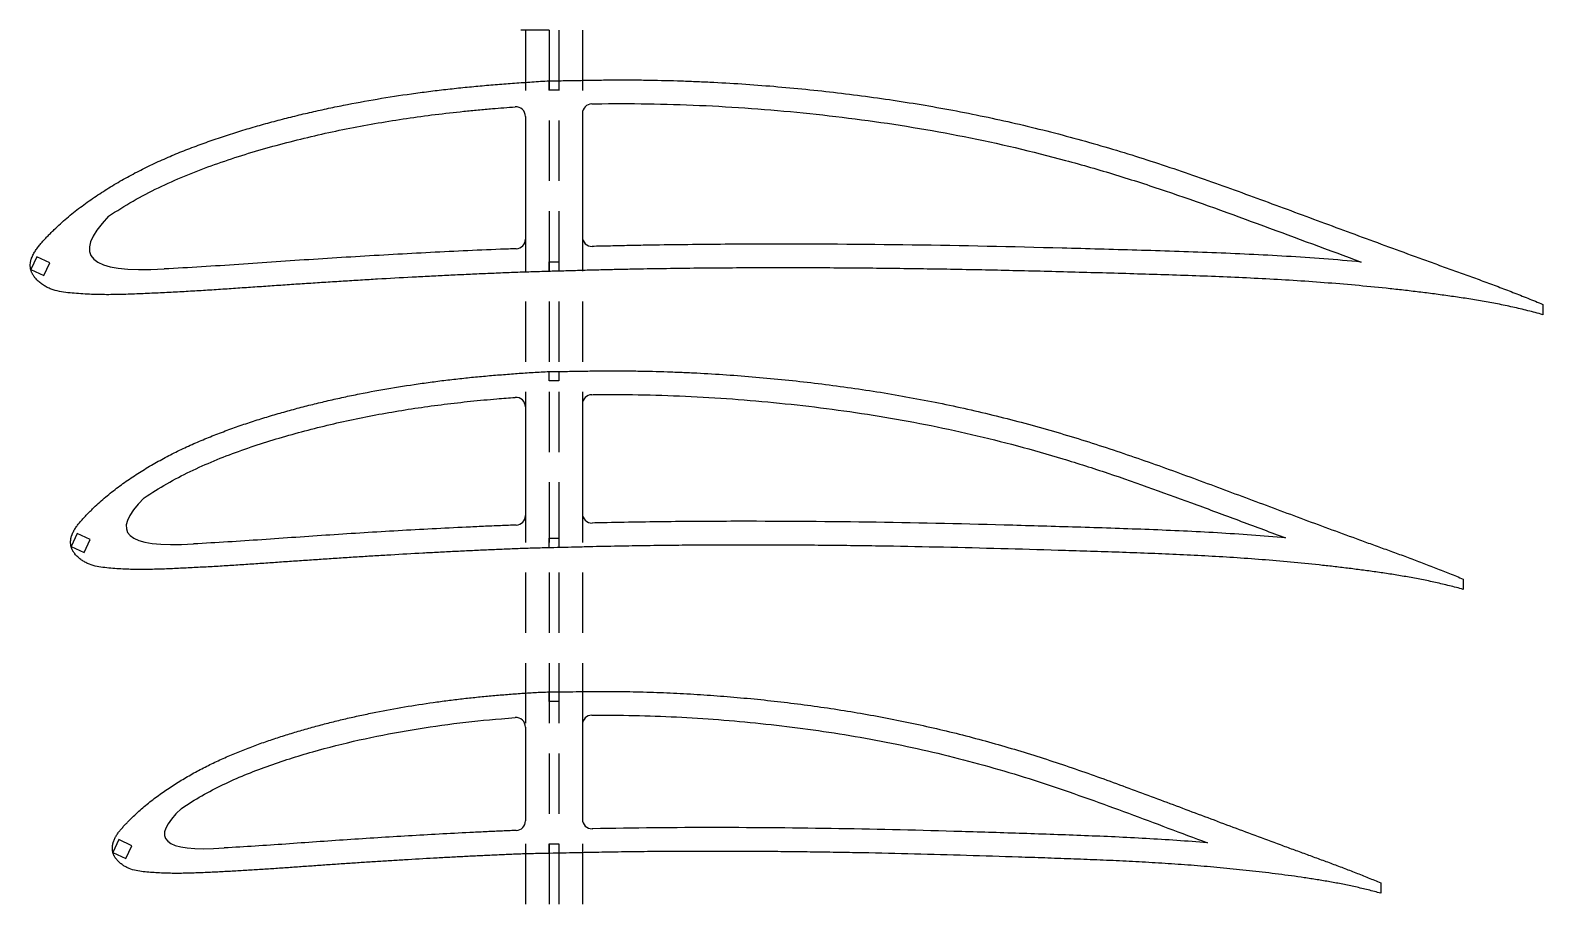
# Model space of a CAD drawing. Header units: millimetres. Extents: x -11497 to 404, y -3854 to 414.
# Drawn here: x -3060.2 to -2741.7, y -233.2 to -48.1 of the extents above; entities that cross this region are included whole.
import ezdxf

# ---------------------------------------------------------------- set-up
doc = ezdxf.new("R2010")
doc.units = ezdxf.units.MM
doc.linetypes.add('DASHED', pattern=[19.05, 12.7, -6.35])
doc.layers.add('111', color=140, linetype='DASHED')

msp = doc.modelspace()

# ---------------------------------------------------------------- linework, layer by layer
for p, q in [((-2950.9288, -60.7502), (-2950.9288, -58.7618)), ((-2948.9288, -58.7502), (-2948.9288, -60.7502)), ((-2948.9288, -60.7502), (-2950.9288, -60.7502)), ((-2955.9288, -66.262), (-2955.9288, -92.1548)), ((-2943.9288, -65.6336), (-2943.9288, -91.6761)), ((-2950.9288, -98.9362), (-2950.9288, -96.9362)), ((-2950.9288, -96.9362), (-2948.9288, -96.9362)), ((-2948.9288, -96.9362), (-2948.9288, -98.8865)), ((-2950.9288, -122.0181), (-2950.9288, -120.0317)), ((-2948.9288, -120.0181), (-2948.9288, -122.0181)), ((-2948.9288, -122.0181), (-2950.9288, -122.0181)), ((-2943.9288, -126.9124), (-2943.9288, -149.9584)), ((-2955.9288, -127.4832), (-2955.9288, -150.3821)), ((-2950.9288, -157.1835), (-2950.9288, -155.1835)), ((-2950.9288, -155.1835), (-2948.9288, -155.1835)), ((-2948.9288, -155.1835), (-2948.9288, -157.1376)), ((-2950.9288, -189.5377), (-2950.9288, -187.5533)), ((-2948.9288, -187.5377), (-2948.9288, -189.5377)), ((-2948.9288, -189.5377), (-2950.9288, -189.5377)), ((-2955.9288, -194.954), (-2955.9288, -214.7443)), ((-2943.9288, -194.4488), (-2943.9288, -214.3827)), ((-2950.9288, -221.5671), (-2950.9288, -219.5671)), ((-2950.9288, -219.5671), (-2948.9288, -219.5671)), ((-2948.9288, -219.5671), (-2948.9288, -221.5264))]:
    msp.add_line(p, q)
at = {"color": 7, "linetype": 'Continuous', "lineweight": 25}
for p, q in [((-3043.7303, -87.3286), (-3043.73, -87.3289)), ((-3058.8353, -95.8456), (-3060.1031, -98.5645)), ((-3060.1031, -98.5645), (-3057.3842, -99.8324)), ((-3056.1163, -97.1134), (-3058.8353, -95.8456)), ((-3057.3842, -99.8324), (-3056.1163, -97.1134)), ((-3032.0292, -98.4224), (-3032.031, -98.4224)), ((-2741.6555, -105.8961), (-2741.6549, -108.0578)), ((-3036.2038, -146.6172), (-3036.2037, -146.6174)), ((-3050.352, -154.193), (-3051.6199, -156.912)), ((-3047.6331, -155.4609), (-3050.352, -154.193)), ((-3048.901, -158.1798), (-3047.6331, -155.4609)), ((-3051.6199, -156.912), (-3048.901, -158.1798)), ((-3025.8082, -156.3587), (-3025.8113, -156.3588)), ((-2758.4011, -163.7844), (-2758.3996, -165.9574)), ((-3028.3897, -212.0817), (-3028.3895, -212.0818)), ((-3041.5445, -218.6804), (-3042.8124, -221.3994)), ((-3038.8256, -219.9483), (-3041.5445, -218.6804)), ((-3042.8124, -221.3994), (-3040.0935, -222.6672)), ((-3040.0935, -222.6672), (-3038.8256, -219.9483)), ((-2775.7867, -227.7952), (-2775.7845, -229.9798))]:
    msp.add_line(p, q, dxfattribs=at)
for centre, start, end in [((-2941.9288, -65.6336), 91.004085, 180), ((-2957.9288, -66.262), 0, 94.302179), ((-2957.9288, -92.1548), 272.101356, 360), ((-2941.9288, -91.6761), 180, 271.568947), ((-2957.9288, -127.4832), 0, 94.285698), ((-2941.9288, -126.9124), 90.79571, 180), ((-2957.9288, -150.3821), 272.065823, 0), ((-2941.9288, -149.9584), 180, 271.335393), ((-2957.9288, -194.954), 0, 94.349868), ((-2941.9288, -194.4488), 90.458323, 180), ((-2957.9288, -214.7443), 272.117061, 0), ((-2941.9288, -214.3827), 180, 271.122232)]:
    msp.add_arc(centre, 2, start, end)
for points, knots in [([(-2741.6549, -108.0578), (-2742.6944, -107.7398), (-2744.803, -107.2045), (-2747.9764, -106.4458), (-2751.1736, -105.7832), (-2754.3849, -105.1903), (-2757.609, -104.6618), (-2760.8417, -104.1829), (-2764.0808, -103.741), (-2767.3248, -103.3279), (-2770.5731, -102.9418), (-2774.9094, -102.4599), (-2780.339, -101.9219), (-2786.8665, -101.3707), (-2793.4037, -100.9029), (-2799.9489, -100.5163), (-2806.5001, -100.1965), (-2813.0558, -99.9316), (-2819.6148, -99.7065), (-2826.1758, -99.505), (-2834.9259, -99.2544), (-2845.8655, -98.9531), (-2858.9944, -98.6426), (-2869.934, -98.444), (-2878.6836, -98.3267), (-2885.2443, -98.2595), (-2891.8031, -98.2128), (-2898.3595, -98.1894), (-2904.9133, -98.1878), (-2911.4639, -98.2103), (-2918.0109, -98.2587), (-2924.5538, -98.3346), (-2930.0026, -98.4214), (-2934.3591, -98.5045), (-2937.6251, -98.5777), (-2940.3459, -98.6361), (-2942.5215, -98.6962), (-2944.6965, -98.7609), (-2947.4142, -98.8494), (-2949.5881, -98.9037), (-2951.8907, -98.9593), (-2953.7138, -99.0154), (-2956.1437, -99.0962), (-2957.9657, -99.1608), (-2959.7872, -99.231), (-2961.6082, -99.3066), (-2963.4288, -99.3837), (-2965.8557, -99.488), (-2968.8884, -99.6258), (-2972.526, -99.7994), (-2976.1622, -99.9814), (-2981.0083, -100.2357), (-2985.8515, -100.5054), (-2990.6919, -100.792), (-2994.3209, -101.0141), (-2997.9486, -101.2428), (-3001.5751, -101.4787), (-3005.2004, -101.72), (-3008.8248, -101.965), (-3012.4481, -102.2147), (-3016.0708, -102.4646), (-3019.6933, -102.7096), (-3023.3159, -102.944), (-3026.939, -103.1622), (-3029.9589, -103.3259), (-3032.3752, -103.4476), (-3034.1874, -103.5349), (-3035.9997, -103.6185), (-3037.8122, -103.6975), (-3039.625, -103.765), (-3041.4383, -103.8158), (-3043.2521, -103.842), (-3045.0661, -103.8385), (-3046.8795, -103.7977), (-3048.6917, -103.7209), (-3050.5014, -103.5971), (-3052.3072, -103.429), (-3054.1069, -103.195), (-3055.5716, -102.8004), (-3056.6777, -102.3071), (-3057.3318, -101.9276), (-3057.8292, -101.5838), (-3058.3086, -101.2154), (-3058.7559, -100.8077), (-3059.11, -100.4146), (-3059.3036, -100.183), (-3059.4408, -100.0027), (-3059.5676, -99.815), (-3059.6807, -99.6185), (-3059.7833, -99.4166), (-3059.8913, -99.2179), (-3059.9924, -99.0158), (-3060.0662, -98.8018), (-3060.1247, -98.5835), (-3060.1688, -98.3613), (-3060.2015, -98.1372), (-3060.2283, -97.8361), (-3060.232, -97.4576), (-3060.1866, -97.0818), (-3060.1298, -96.7853), (-3060.0752, -96.5654), (-3060.0102, -96.3483), (-3059.9119, -96.0627), (-3059.7683, -95.7131), (-3059.568, -95.3064), (-3059.272, -94.7791), (-3058.8542, -94.1488), (-3058.3041, -93.4279), (-3057.7172, -92.7361), (-3057.1059, -92.0665), (-3056.4766, -91.4137), (-3055.8367, -90.7711), (-3054.9754, -89.9228), (-3053.8737, -88.888), (-3052.5141, -87.6876), (-3051.1143, -86.5341), (-3049.6814, -85.4222), (-3047.7314, -83.9918), (-3045.2294, -82.2943), (-3042.143, -80.3867), (-3038.9827, -78.6039), (-3035.7534, -76.9486), (-3032.4642, -75.4154), (-3029.1241, -73.9959), (-3025.7451, -72.6709), (-3022.334, -71.4294), (-3018.8944, -70.268), (-3015.4311, -69.1776), (-3011.9461, -68.1566), (-3008.4434, -67.1957), (-3004.9249, -66.2919), (-3001.3916, -65.4446), (-2997.8446, -64.653), (-2993.0985, -63.671), (-2987.1373, -62.5754), (-2981.144, -61.6523), (-2976.334, -61.0082), (-2972.7194, -60.5727), (-2969.0984, -60.1837), (-2965.4723, -59.8317), (-2961.8399, -59.539), (-2958.205, -59.2625), (-2954.5685, -58.9905), (-2952.1423, -58.8313), (-2950.9288, -58.7618)], [0, 0, 0, 0, 0.00737426, 0.01474851, 0.02212277, 0.02949703, 0.03687129, 0.04424554, 0.0516198, 0.05899406, 0.06636831, 0.07374257, 0.08849108, 0.1032396, 0.11798811, 0.13273663, 0.14748514, 0.16223365, 0.17698217, 0.19173068, 0.2064792, 0.23597622, 0.26547325, 0.29497028, 0.3097188, 0.32446731, 0.33921582, 0.35396434, 0.36871285, 0.38346137, 0.39820988, 0.41295839, 0.42770691, 0.43508116, 0.44245542, 0.44982968, 0.45351681, 0.45720394, 0.46457819, 0.47195245, 0.47195245, 0.48020319, 0.48432856, 0.48845394, 0.49257931, 0.49670468, 0.50083005, 0.50495542, 0.51320616, 0.52145691, 0.52970765, 0.53795839, 0.55445988, 0.56271062, 0.57096137, 0.57921211, 0.58746285, 0.59571359, 0.60396434, 0.61221508, 0.62046582, 0.62871657, 0.63696731, 0.64521805, 0.6534688, 0.65759417, 0.66171954, 0.66584491, 0.66997028, 0.67409565, 0.67822102, 0.6823464, 0.68647177, 0.69059714, 0.69472251, 0.69884788, 0.70297325, 0.70709862, 0.711224, 0.71328668, 0.71534937, 0.71638071, 0.71741205, 0.71947474, 0.72050608, 0.72102175, 0.72153742, 0.7220531, 0.72256877, 0.72308444, 0.72360011, 0.72411578, 0.72463145, 0.72514712, 0.7256628, 0.72617847, 0.72669414, 0.72772548, 0.72875682, 0.7292725, 0.72978817, 0.73030384, 0.73081951, 0.73185085, 0.7328822, 0.73391354, 0.73597622, 0.73803891, 0.7401016, 0.74216428, 0.74422697, 0.74628965, 0.74835234, 0.75247771, 0.75660308, 0.76072845, 0.76485383, 0.7689792, 0.77722994, 0.78548068, 0.79373143, 0.80198217, 0.81023291, 0.81848365, 0.8267344, 0.83498514, 0.84323588, 0.85148663, 0.85973737, 0.86798811, 0.87623886, 0.8844896, 0.89274034, 0.90099108, 0.91749257, 0.93399406, 0.9422448, 0.95049554, 0.95874629, 0.96699703, 0.97524777, 0.98349851, 0.99174926, 1, 1, 1, 1]), ([(-2950.9288, -58.7618), (-2949.8015, -58.7602), (-2947.5473, -58.7386), (-2944.1665, -58.675), (-2940.7858, -58.6079), (-2937.4044, -58.5781), (-2934.023, -58.5757), (-2929.5145, -58.617), (-2925.007, -58.7194), (-2920.5013, -58.8812), (-2915.9972, -59.082), (-2910.3708, -59.4096), (-2903.6267, -59.9163), (-2896.8925, -60.5404), (-2890.1693, -61.275), (-2883.4604, -62.127), (-2876.7671, -63.0979), (-2867.8692, -64.562), (-2856.8054, -66.7277), (-2843.65, -69.884), (-2832.8016, -72.9511), (-2824.2015, -75.6625), (-2815.6482, -78.5191), (-2807.1564, -81.5523), (-2798.6925, -84.6623), (-2792.351, -87.012), (-2786.0095, -89.3617), (-2779.6677, -91.7105), (-2773.3215, -94.0473), (-2768.0279, -95.9809), (-2763.7891, -97.517), (-2760.6068, -98.6602), (-2757.4259, -99.807), (-2754.2477, -100.9617), (-2751.0789, -102.1418), (-2747.9195, -103.3471), (-2744.7784, -104.5991), (-2742.6897, -105.4477), (-2741.6555, -105.8961)], [0, 0, 0, 0, 0.015625, 0.03125, 0.046875, 0.0625, 0.078125, 0.09375, 0.125, 0.140625, 0.15625, 0.1875, 0.21875, 0.25, 0.28125, 0.3125, 0.34375, 0.375, 0.4375, 0.5, 0.5625, 0.59375, 0.625, 0.6875, 0.71875, 0.75, 0.78125, 0.8125, 0.84375, 0.875, 0.890625, 0.90625, 0.921875, 0.9375, 0.953125, 0.96875, 0.984375, 1, 1, 1, 1]), ([(-2941.9638, -63.6339), (-2941.2459, -63.6214), (-2940.528, -63.6102), (-2936.1535, -63.5601), (-2932.4989, -63.5732), (-2921.5425, -63.7782), (-2914.2473, -64.1292), (-2903.3177, -64.9629), (-2899.6767, -65.2932), (-2892.399, -66.0529), (-2888.7594, -66.4837), (-2877.8753, -67.9346), (-2870.6632, -69.1123), (-2856.3425, -71.9617), (-2849.2341, -73.6346), (-2838.6455, -76.4979), (-2835.1271, -77.5118), (-2828.1204, -79.6561), (-2824.637, -80.7844), (-2814.231, -84.2941), (-2807.3529, -86.8007), (-2793.6161, -91.8689), (-2786.7556, -94.425), (-2779.8868, -96.9579)], [0.050233065, 0.050233065, 0.050233065, 0.050233065, 0.0625, 0.0625, 0.125, 0.125, 0.25, 0.25, 0.3125, 0.3125, 0.375, 0.375, 0.5, 0.5, 0.625, 0.625, 0.6875, 0.6875, 0.75, 0.75, 0.875, 0.875, 1, 1, 1, 1]), ([(-3043.73, -87.3289), (-3042.0398, -86.1873), (-3040.3167, -85.1211), (-3036.8147, -83.1166), (-3035.0345, -82.1809), (-3031.4215, -80.4306), (-3029.5884, -79.6163), (-3025.8808, -78.0823), (-3024.0073, -77.3605), (-3018.3383, -75.306), (-3014.493, -74.0875), (-3006.7032, -71.8772), (-3002.7831, -70.8868), (-2994.8997, -69.1155), (-2990.9358, -68.3351), (-2982.9673, -66.9674), (-2978.9597, -66.3802), (-2972.9396, -65.6316), (-2970.9306, -65.4055), (-2967.9145, -65.0942), (-2966.9088, -64.9946), (-2964.896, -64.808), (-2963.889, -64.7221), (-2961.2811, -64.5106), (-2959.6801, -64.3881), (-2958.0788, -64.2677)], [0, 0, 0, 0, 0.0625, 0.0625, 0.125, 0.125, 0.1875, 0.1875, 0.25, 0.25, 0.375, 0.375, 0.5, 0.5, 0.625, 0.625, 0.75, 0.75, 0.8125, 0.8125, 0.84375, 0.84375, 0.875, 0.875, 0.924640544, 0.924640544, 0.924640544, 0.924640544]), ([(-2957.8554, -94.1534), (-2958.9623, -94.194), (-2960.069, -94.2372), (-2963.8021, -94.3922), (-2966.4284, -94.506), (-2974.3061, -94.8726), (-2979.5564, -95.1438), (-2990.0544, -95.7361), (-2995.302, -96.0583), (-3003.1717, -96.5715), (-3005.7948, -96.747), (-3011.0405, -97.1036), (-3013.6631, -97.2863), (-3018.9087, -97.6449), (-3021.5317, -97.8205), (-3026.7792, -98.1447), (-3029.4038, -98.2911), (-3032.0292, -98.4224)], [0.705584984, 0.705584984, 0.705584984, 0.705584984, 0.71875, 0.71875, 0.75, 0.75, 0.8125, 0.8125, 0.875, 0.875, 0.90625, 0.90625, 0.9375, 0.9375, 0.96875, 0.96875, 1, 1, 1, 1]), ([(-2779.8868, -96.9579), (-2785.1276, -96.477), (-2790.3723, -96.0849), (-2800.8681, -95.4481), (-2806.1191, -95.2018), (-2816.6248, -94.794), (-2821.8794, -94.6302), (-2832.3893, -94.3217), (-2837.6446, -94.1748), (-2853.4116, -93.7588), (-2863.9261, -93.5287), (-2884.9546, -93.2377), (-2895.4686, -93.1696), (-2911.2393, -93.2042), (-2916.4961, -93.2394), (-2924.3812, -93.333), (-2927.0096, -93.3711), (-2930.9521, -93.4382), (-2932.2662, -93.4621), (-2934.8945, -93.5144), (-2936.2087, -93.5436), (-2938.837, -93.6014), (-2940.1511, -93.6293), (-2941.6015, -93.6679), (-2941.7378, -93.6716), (-2941.874, -93.6753)], [0, 0, 0, 0, 0.0625, 0.0625, 0.125, 0.125, 0.1875, 0.1875, 0.25, 0.25, 0.375, 0.375, 0.5, 0.5, 0.5625, 0.5625, 0.59375, 0.59375, 0.609375, 0.609375, 0.625, 0.625, 0.640625, 0.640625, 0.642245062, 0.642245062, 0.642245062, 0.642245062]), ([(-2758.3996, -165.9574), (-2759.3588, -165.6681), (-2761.3016, -165.1729), (-2764.2262, -164.475), (-2767.1712, -163.8617), (-2770.1289, -163.3115), (-2773.0975, -162.819), (-2776.0738, -162.3714), (-2779.0556, -161.9577), (-2782.0416, -161.5709), (-2785.0314, -161.2093), (-2789.0222, -160.7581), (-2794.0186, -160.2538), (-2800.0245, -159.7365), (-2806.0383, -159.2959), (-2812.0587, -158.9296), (-2818.0839, -158.6242), (-2824.1126, -158.3688), (-2830.1438, -158.1498), (-2836.1765, -157.9526), (-2844.2214, -157.7057), (-2854.279, -157.4089), (-2866.3494, -157.0995), (-2876.4079, -156.8969), (-2884.4538, -156.7729), (-2890.4874, -156.6987), (-2896.52, -156.6434), (-2902.5513, -156.6099), (-2908.5811, -156.5959), (-2914.609, -156.6044), (-2920.6349, -156.6363), (-2926.6584, -156.6942), (-2931.6757, -156.7636), (-2935.688, -156.8318), (-2938.6964, -156.8922), (-2941.2029, -156.9425), (-2943.2075, -156.9927), (-2945.2116, -157.0435), (-2947.7162, -157.1113), (-2949.7198, -157.1556), (-2951.842, -157.2046), (-2953.5224, -157.2491), (-2955.7625, -157.3144), (-2957.4422, -157.369), (-2959.1215, -157.4325), (-2960.8002, -157.5049), (-2962.4787, -157.5778), (-2964.7166, -157.6748), (-2967.513, -157.8047), (-2970.8677, -157.9676), (-2974.2214, -158.1379), (-2978.6916, -158.3762), (-2983.1598, -158.6287), (-2987.6259, -158.8971), (-2990.9747, -159.1048), (-2994.3225, -159.3188), (-2997.6694, -159.5392), (-3001.0156, -159.7648), (-3004.3611, -159.9942), (-3007.7059, -160.2275), (-3011.0503, -160.4611), (-3014.3947, -160.6904), (-3017.7394, -160.9098), (-3021.0848, -161.1143), (-3023.8734, -161.2675), (-3026.1046, -161.3819), (-3027.7781, -161.464), (-3029.4517, -161.5428), (-3031.1255, -161.6169), (-3032.7997, -161.6805), (-3034.4744, -161.7289), (-3036.1495, -161.7533), (-3037.8249, -161.7509), (-3039.4997, -161.713), (-3041.1736, -161.6429), (-3042.8449, -161.5274), (-3044.5129, -161.3731), (-3046.1745, -161.1508), (-3047.5245, -160.7754), (-3048.5407, -160.3087), (-3049.1419, -159.9531), (-3049.5971, -159.63), (-3050.0364, -159.2854), (-3050.4443, -158.9033), (-3050.7656, -158.5355), (-3050.94, -158.3182), (-3051.0631, -158.1492), (-3051.1765, -157.9736), (-3051.2775, -157.7904), (-3051.3685, -157.6022), (-3051.4623, -157.4161), (-3051.5479, -157.2264), (-3051.608, -157.027), (-3051.6553, -156.8241), (-3051.6907, -156.6182), (-3051.7165, -156.4109), (-3051.7375, -156.1326), (-3051.7418, -155.7831), (-3051.7015, -155.4358), (-3051.6556, -155.1611), (-3051.6091, -154.9572), (-3051.5521, -154.7559), (-3051.4656, -154.4908), (-3051.3379, -154.1661), (-3051.1564, -153.7888), (-3050.8881, -153.2991), (-3050.506, -152.7144), (-3050.0014, -152.0458), (-3049.4621, -151.4046), (-3048.8994, -150.7844), (-3048.3191, -150.1805), (-3047.7293, -149.5857), (-3046.9347, -148.8012), (-3045.9187, -147.8438), (-3044.6647, -146.7329), (-3043.3731, -145.6659), (-3042.0511, -144.6371), (-3040.2517, -143.3136), (-3037.9422, -141.7437), (-3035.0937, -139.9785), (-3032.1759, -138.3302), (-3029.1949, -136.7987), (-3026.1581, -135.3811), (-3023.0742, -134.0684), (-3019.9549, -132.8423), (-3016.8055, -131.695), (-3013.6303, -130.6203), (-3010.4331, -129.6123), (-3007.2161, -128.6679), (-3003.9829, -127.7792), (-3000.7353, -126.9434), (-2997.4743, -126.1598), (-2994.2008, -125.4277), (-2989.821, -124.5195), (-2984.3205, -123.5065), (-2978.7914, -122.6525), (-2974.3546, -122.0567), (-2971.0207, -121.654), (-2967.6814, -121.2937), (-2964.3377, -120.9686), (-2960.9887, -120.6962), (-2957.6377, -120.4396), (-2954.2847, -120.2006), (-2952.0474, -120.0781), (-2950.9288, -120.0317)], [0, 0, 0, 0, 0.00737426, 0.01474851, 0.02212277, 0.02949703, 0.03687129, 0.04424554, 0.0516198, 0.05899406, 0.06636831, 0.07374257, 0.08849108, 0.1032396, 0.11798811, 0.13273663, 0.14748514, 0.16223365, 0.17698217, 0.19173068, 0.2064792, 0.23597622, 0.26547325, 0.29497028, 0.3097188, 0.32446731, 0.33921582, 0.35396434, 0.36871285, 0.38346137, 0.39820988, 0.41295839, 0.42770691, 0.43508116, 0.44245542, 0.44982968, 0.45351681, 0.45720394, 0.46457819, 0.47195245, 0.47195245, 0.48020319, 0.48432856, 0.48845394, 0.49257931, 0.49670468, 0.50083005, 0.50495542, 0.51320616, 0.52145691, 0.52970765, 0.53795839, 0.55445988, 0.56271062, 0.57096137, 0.57921211, 0.58746285, 0.59571359, 0.60396434, 0.61221508, 0.62046582, 0.62871657, 0.63696731, 0.64521805, 0.6534688, 0.65759417, 0.66171954, 0.66584491, 0.66997028, 0.67409565, 0.67822102, 0.6823464, 0.68647177, 0.69059714, 0.69472251, 0.69884788, 0.70297325, 0.70709862, 0.711224, 0.71328668, 0.71534937, 0.71638071, 0.71741205, 0.71947474, 0.72050608, 0.72102175, 0.72153742, 0.7220531, 0.72256877, 0.72308444, 0.72360011, 0.72411578, 0.72463145, 0.72514712, 0.7256628, 0.72617847, 0.72669414, 0.72772548, 0.72875682, 0.7292725, 0.72978817, 0.73030384, 0.73081951, 0.73185085, 0.7328822, 0.73391354, 0.73597622, 0.73803891, 0.7401016, 0.74216428, 0.74422697, 0.74628965, 0.74835234, 0.75247771, 0.75660308, 0.76072845, 0.76485383, 0.7689792, 0.77722994, 0.78548068, 0.79373143, 0.80198217, 0.81023291, 0.81848365, 0.8267344, 0.83498514, 0.84323588, 0.85148663, 0.85973737, 0.86798811, 0.87623886, 0.8844896, 0.89274034, 0.90099108, 0.91749257, 0.93399406, 0.9422448, 0.95049554, 0.95874629, 0.96699703, 0.97524777, 0.98349851, 0.99174926, 1, 1, 1, 1]), ([(-2950.9288, -120.0317), (-2949.8913, -120.028), (-2947.8165, -120.0094), (-2944.7048, -119.9582), (-2941.5931, -119.9011), (-2938.4809, -119.8811), (-2935.3687, -119.8846), (-2931.2193, -119.9321), (-2927.0709, -120.0342), (-2922.9242, -120.1921), (-2918.7791, -120.3854), (-2913.6013, -120.6975), (-2907.3951, -121.1764), (-2901.1982, -121.7632), (-2895.0118, -122.4522), (-2888.8385, -123.2486), (-2882.6799, -124.154), (-2874.4931, -125.5183), (-2864.3141, -127.5314), (-2852.2118, -130.46), (-2842.2327, -133.3024), (-2834.322, -135.8129), (-2826.455, -138.4577), (-2818.6448, -141.265), (-2810.8603, -144.1424), (-2805.028, -146.3165), (-2799.1957, -148.4906), (-2793.3629, -150.6636), (-2787.5264, -152.8263), (-2782.658, -154.6162), (-2778.7598, -156.0385), (-2775.8335, -157.098), (-2772.908, -158.1596), (-2769.9851, -159.2285), (-2767.0705, -160.3197), (-2764.1645, -161.434), (-2761.2743, -162.5884), (-2759.3533, -163.3725), (-2758.4011, -163.7844)], [0, 0, 0, 0, 0.015625, 0.03125, 0.046875, 0.0625, 0.078125, 0.09375, 0.125, 0.140625, 0.15625, 0.1875, 0.21875, 0.25, 0.28125, 0.3125, 0.34375, 0.375, 0.4375, 0.5, 0.5625, 0.59375, 0.625, 0.6875, 0.71875, 0.75, 0.78125, 0.8125, 0.84375, 0.875, 0.890625, 0.90625, 0.921875, 0.9375, 0.953125, 0.96875, 0.984375, 1, 1, 1, 1]), ([(-3036.2037, -146.6174), (-3034.6504, -145.5715), (-3033.0674, -144.5937), (-3029.8491, -142.7571), (-3028.2133, -141.8996), (-3024.8929, -140.2957), (-3023.2081, -139.5497), (-3019.8013, -138.1428), (-3018.0799, -137.4803), (-3012.8706, -135.5959), (-3009.3365, -134.4768), (-3002.1812, -132.447), (-2998.5811, -131.5373), (-2991.3403, -129.9097), (-2987.6994, -129.1925), (-2980.3799, -127.9347), (-2976.6989, -127.3939), (-2971.1698, -126.705), (-2969.3247, -126.4964), (-2966.5548, -126.2096), (-2965.6311, -126.1179), (-2963.7826, -125.9459), (-2962.8578, -125.8663), (-2960.6482, -125.6856), (-2959.3634, -125.5851), (-2958.0782, -125.4888)], [0, 0, 0, 0, 0.0625, 0.0625, 0.125, 0.125, 0.1875, 0.1875, 0.25, 0.25, 0.375, 0.375, 0.5, 0.5, 0.625, 0.625, 0.75, 0.75, 0.8125, 0.8125, 0.84375, 0.84375, 0.875, 0.875, 0.918381079, 0.918381079, 0.918381079, 0.918381079]), ([(-2941.9565, -124.9126), (-2941.5931, -124.9076), (-2941.2296, -124.9031), (-2937.5501, -124.8667), (-2934.2366, -124.8835), (-2924.3035, -125.081), (-2917.6914, -125.4045), (-2907.7873, -126.1639), (-2904.4884, -126.4636), (-2897.8951, -127.1523), (-2894.6008, -127.5413), (-2888.017, -128.4153), (-2884.7293, -128.899), (-2878.1819, -129.9687), (-2874.9198, -130.555), (-2865.1698, -132.4764), (-2858.7194, -133.9782), (-2849.1152, -136.5484), (-2845.9256, -137.4577), (-2839.57, -139.3815), (-2836.4046, -140.397), (-2826.9574, -143.5608), (-2820.7167, -145.8296), (-2811.3748, -149.2861), (-2808.2641, -150.4472), (-2802.0417, -152.7668), (-2798.9307, -153.9271), (-2795.8184, -155.0842)], [0.055650718, 0.055650718, 0.055650718, 0.055650718, 0.0625, 0.0625, 0.125, 0.125, 0.25, 0.25, 0.3125, 0.3125, 0.375, 0.375, 0.4375, 0.4375, 0.5, 0.5, 0.625, 0.625, 0.6875, 0.6875, 0.75, 0.75, 0.875, 0.875, 0.9375, 0.9375, 1, 1, 1, 1]), ([(-2957.8567, -152.3808), (-2958.9714, -152.421), (-2960.0858, -152.4681), (-2962.3976, -152.5682), (-2963.5952, -152.6195), (-2965.99, -152.727), (-2967.1873, -152.7831), (-2973.1734, -153.0699), (-2977.9609, -153.3226), (-2987.5335, -153.8741), (-2992.3185, -154.1734), (-2999.4944, -154.6486), (-3001.8862, -154.811), (-3006.6695, -155.1411), (-3009.0609, -155.3096), (-3013.8441, -155.6405), (-3016.2359, -155.8025), (-3021.0209, -156.1018), (-3023.4142, -156.2369), (-3025.8082, -156.3587)], [0.704210872, 0.704210872, 0.704210872, 0.704210872, 0.71875, 0.71875, 0.734375, 0.734375, 0.75, 0.75, 0.8125, 0.8125, 0.875, 0.875, 0.90625, 0.90625, 0.9375, 0.9375, 0.96875, 0.96875, 1, 1, 1, 1]), ([(-2795.8184, -155.0842), (-2800.6002, -154.6626), (-2805.3853, -154.3191), (-2814.9611, -153.7584), (-2819.7516, -153.5391), (-2829.3354, -153.1679), (-2834.1287, -153.0135), (-2843.7159, -152.7175), (-2848.5096, -152.5743), (-2862.8922, -152.1739), (-2872.4836, -151.9532), (-2891.6681, -151.6645), (-2901.2601, -151.5899), (-2915.6477, -151.6036), (-2920.4435, -151.6298), (-2927.637, -151.7066), (-2930.0348, -151.7383), (-2934.8304, -151.8136), (-2937.2282, -151.86), (-2940.378, -151.924), (-2941.1301, -151.9403), (-2941.8822, -151.9579)], [0, 0, 0, 0, 0.0625, 0.0625, 0.125, 0.125, 0.1875, 0.1875, 0.25, 0.25, 0.375, 0.375, 0.5, 0.5, 0.5625, 0.5625, 0.59375, 0.59375, 0.625, 0.625, 0.634801777, 0.634801777, 0.634801777, 0.634801777]), ([(-2775.7845, -229.9798), (-2776.6603, -229.7203), (-2778.4309, -229.2668), (-2781.0972, -228.6319), (-2783.7804, -228.0699), (-2786.4746, -227.564), (-2789.1781, -227.1089), (-2791.8881, -226.6938), (-2794.6028, -226.3093), (-2797.321, -225.9499), (-2800.0424, -225.6137), (-2803.6745, -225.1943), (-2808.2212, -224.725), (-2813.6855, -224.243), (-2819.156, -223.8306), (-2824.6315, -223.4852), (-2830.1106, -223.195), (-2835.5921, -222.9495), (-2841.0753, -222.7367), (-2846.5594, -222.544), (-2853.8723, -222.3008), (-2863.0141, -222.0087), (-2873.9855, -221.7005), (-2883.1293, -221.4937), (-2890.4445, -221.3627), (-2895.9309, -221.2814), (-2901.4172, -221.2171), (-2906.9033, -221.1731), (-2912.3891, -221.1463), (-2917.8744, -221.1402), (-2923.3592, -221.155), (-2928.8433, -221.1941), (-2933.4127, -221.2455), (-2937.0678, -221.2981), (-2939.8087, -221.3454), (-2942.0927, -221.3872), (-2943.9196, -221.4273), (-2945.7464, -221.4636), (-2948.0297, -221.5099), (-2949.8565, -221.5437), (-2951.7914, -221.5858), (-2953.3238, -221.6183), (-2955.3667, -221.6677), (-2956.8987, -221.7118), (-2958.4304, -221.7685), (-2959.9614, -221.8374), (-2961.4924, -221.906), (-2963.5338, -221.9953), (-2966.085, -222.1171), (-2969.146, -222.2689), (-2972.2064, -222.427), (-2976.2863, -222.6488), (-2980.3651, -222.8834), (-2984.4427, -223.1328), (-2987.5005, -223.3256), (-2990.5577, -223.5243), (-2993.6145, -223.7287), (-2996.6708, -223.9381), (-2999.7267, -224.1513), (-3002.7823, -224.3676), (-3005.8379, -224.5841), (-3008.8935, -224.797), (-3011.9498, -225.001), (-3015.0068, -225.1911), (-3017.5553, -225.3336), (-3019.5944, -225.4402), (-3021.1238, -225.517), (-3022.6535, -225.5908), (-3024.1833, -225.66), (-3025.7135, -225.7195), (-3027.2442, -225.7654), (-3028.7754, -225.7877), (-3030.3069, -225.7866), (-3031.8379, -225.7517), (-3033.368, -225.6885), (-3034.8958, -225.5818), (-3036.4207, -225.4417), (-3037.9388, -225.2316), (-3039.1697, -224.8761), (-3040.0926, -224.4369), (-3040.6389, -224.1063), (-3041.0504, -223.8046), (-3041.4479, -223.4847), (-3041.815, -223.1293), (-3042.1022, -222.7876), (-3042.2566, -222.5851), (-3042.3651, -222.4279), (-3042.4646, -222.2649), (-3042.5531, -222.0955), (-3042.6321, -221.9216), (-3042.7111, -221.7484), (-3042.7805, -221.5718), (-3042.8265, -221.3874), (-3042.8621, -221.2006), (-3042.8885, -221.0116), (-3042.9071, -220.8217), (-3042.9222, -220.5671), (-3042.9271, -220.2476), (-3042.892, -219.93), (-3042.8575, -219.678), (-3042.8195, -219.4907), (-3042.7707, -219.3058), (-3042.6965, -219.062), (-3042.5853, -218.763), (-3042.4232, -218.4163), (-3042.1836, -217.9656), (-3041.8387, -217.4283), (-3041.3814, -216.814), (-3040.8915, -216.2254), (-3040.3792, -215.6563), (-3039.8498, -215.1032), (-3039.312, -214.5581), (-3038.5867, -213.8397), (-3037.6596, -212.9628), (-3036.5153, -211.9448), (-3035.3361, -210.9677), (-3034.1292, -210.025), (-3032.4861, -208.8126), (-3030.3764, -207.3752), (-3027.7749, -205.7578), (-3025.1089, -204.2491), (-3022.3857, -202.8462), (-3019.6108, -201.5485), (-3016.7932, -200.3468), (-3013.9435, -199.2234), (-3011.0657, -198.1738), (-3008.1651, -197.1893), (-3005.244, -196.2667), (-3002.3053, -195.4019), (-2999.3519, -194.5882), (-2996.3856, -193.8229), (-2993.4072, -193.1054), (-2990.4177, -192.4351), (-2986.4182, -191.6036), (-2981.396, -190.6764), (-2976.3489, -189.8941), (-2972.2995, -189.3483), (-2969.2571, -188.9799), (-2966.2103, -188.6492), (-2963.1597, -188.3521), (-2960.1049, -188.1008), (-2957.0487, -187.8648), (-2953.99, -187.6601), (-2951.9489, -187.5756), (-2950.9288, -187.5533)], [0, 0, 0, 0, 0.00737426, 0.01474851, 0.02212277, 0.02949703, 0.03687129, 0.04424554, 0.0516198, 0.05899406, 0.06636831, 0.07374257, 0.08849108, 0.1032396, 0.11798811, 0.13273663, 0.14748514, 0.16223365, 0.17698217, 0.19173068, 0.2064792, 0.23597622, 0.26547325, 0.29497028, 0.3097188, 0.32446731, 0.33921582, 0.35396434, 0.36871285, 0.38346137, 0.39820988, 0.41295839, 0.42770691, 0.43508116, 0.44245542, 0.44982968, 0.45351681, 0.45720394, 0.46457819, 0.47195245, 0.47195245, 0.48020319, 0.48432856, 0.48845394, 0.49257931, 0.49670468, 0.50083005, 0.50495542, 0.51320616, 0.52145691, 0.52970765, 0.53795839, 0.55445988, 0.56271062, 0.57096137, 0.57921211, 0.58746285, 0.59571359, 0.60396434, 0.61221508, 0.62046582, 0.62871657, 0.63696731, 0.64521805, 0.6534688, 0.65759417, 0.66171954, 0.66584491, 0.66997028, 0.67409565, 0.67822102, 0.6823464, 0.68647177, 0.69059714, 0.69472251, 0.69884788, 0.70297325, 0.70709862, 0.711224, 0.71328668, 0.71534937, 0.71638071, 0.71741205, 0.71947474, 0.72050608, 0.72102175, 0.72153742, 0.7220531, 0.72256877, 0.72308444, 0.72360011, 0.72411578, 0.72463145, 0.72514712, 0.7256628, 0.72617847, 0.72669414, 0.72772548, 0.72875682, 0.7292725, 0.72978817, 0.73030384, 0.73081951, 0.73185085, 0.7328822, 0.73391354, 0.73597622, 0.73803891, 0.7401016, 0.74216428, 0.74422697, 0.74628965, 0.74835234, 0.75247771, 0.75660308, 0.76072845, 0.76485383, 0.7689792, 0.77722994, 0.78548068, 0.79373143, 0.80198217, 0.81023291, 0.81848365, 0.8267344, 0.83498514, 0.84323588, 0.85148663, 0.85973737, 0.86798811, 0.87623886, 0.8844896, 0.89274034, 0.90099108, 0.91749257, 0.93399406, 0.9422448, 0.95049554, 0.95874629, 0.96699703, 0.97524777, 0.98349851, 0.99174926, 1, 1, 1, 1]), ([(-2950.9288, -187.5533), (-2949.9845, -187.5473), (-2948.0961, -187.5318), (-2945.2636, -187.4936), (-2942.4313, -187.4468), (-2939.5985, -187.4371), (-2936.7659, -187.4466), (-2932.9892, -187.5005), (-2929.2136, -187.6023), (-2925.4397, -187.7563), (-2921.6673, -187.9417), (-2916.9552, -188.2377), (-2911.3075, -188.6878), (-2905.6685, -189.2359), (-2900.0393, -189.8774), (-2894.4221, -190.6161), (-2888.8187, -191.4537), (-2881.3703, -192.7142), (-2872.1099, -194.569), (-2861.1009, -197.2611), (-2852.0242, -199.8701), (-2844.8294, -202.1722), (-2837.6748, -204.597), (-2830.5723, -207.1697), (-2823.4933, -209.8057), (-2818.1895, -211.7975), (-2812.8859, -213.7894), (-2807.5817, -215.7798), (-2802.2743, -217.7618), (-2797.8473, -219.4024), (-2794.3028, -220.7067), (-2791.6423, -221.6791), (-2788.982, -222.6523), (-2786.3241, -223.632), (-2783.6734, -224.6311), (-2781.0305, -225.6507), (-2778.4008, -226.704), (-2776.6538, -227.4212), (-2775.7867, -227.7952)], [0, 0, 0, 0, 0.015625, 0.03125, 0.046875, 0.0625, 0.078125, 0.09375, 0.125, 0.140625, 0.15625, 0.1875, 0.21875, 0.25, 0.28125, 0.3125, 0.34375, 0.375, 0.4375, 0.5, 0.5625, 0.59375, 0.625, 0.6875, 0.71875, 0.75, 0.78125, 0.8125, 0.84375, 0.875, 0.890625, 0.90625, 0.921875, 0.9375, 0.953125, 0.96875, 0.984375, 1, 1, 1, 1]), ([(-3028.3895, -212.0818), (-3025.5678, -210.1888), (-3022.6399, -208.5367), (-3018.1154, -206.3591), (-3016.5848, -205.6841), (-3013.4905, -204.4091), (-3011.9272, -203.8083), (-3008.7727, -202.6698), (-3007.1821, -202.131), (-3003.9766, -201.1081), (-3002.3607, -200.6239), (-2997.4893, -199.2424), (-2994.2214, -198.4165), (-2987.6482, -196.9381), (-2984.3428, -196.2864), (-2977.6979, -195.1427), (-2974.3562, -194.6502), (-2967.6643, -193.8139), (-2964.3119, -193.4662), (-2959.9958, -193.1094), (-2959.0383, -193.0326), (-2958.0805, -192.9597)], [0, 0, 0, 0, 0.125, 0.125, 0.1875, 0.1875, 0.25, 0.25, 0.3125, 0.3125, 0.375, 0.375, 0.5, 0.5, 0.625, 0.625, 0.75, 0.75, 0.875, 0.875, 0.910623833, 0.910623833, 0.910623833, 0.910623833]), ([(-2941.9448, -192.4488), (-2941.942, -192.4488), (-2941.9392, -192.4488), (-2938.9631, -192.4251), (-2935.9927, -192.4462), (-2927.0895, -192.6383), (-2921.1647, -192.9356), (-2909.3353, -193.8529), (-2903.4307, -194.4721), (-2894.5892, -195.645), (-2891.6441, -196.0769), (-2885.7617, -197.0335), (-2882.8341, -197.5566), (-2874.0939, -199.2665), (-2868.3253, -200.5974), (-2859.756, -202.8688), (-2856.9133, -203.6711), (-2851.255, -205.3651), (-2848.4399, -206.2582), (-2840.0293, -209.0516), (-2834.4684, -211.0656), (-2826.1469, -214.1519), (-2823.3764, -215.1916), (-2817.8357, -217.2723), (-2815.0655, -218.3131), (-2812.2949, -219.3524)], [0.062441146, 0.062441146, 0.062441146, 0.062441146, 0.0625, 0.0625, 0.125, 0.125, 0.25, 0.25, 0.375, 0.375, 0.4375, 0.4375, 0.5, 0.5, 0.625, 0.625, 0.6875, 0.6875, 0.75, 0.75, 0.875, 0.875, 0.9375, 0.9375, 1, 1, 1, 1]), ([(-2812.2949, -219.3524), (-2816.6005, -218.9902), (-2820.9091, -218.6953), (-2829.5305, -218.2086), (-2833.8434, -218.0151), (-2842.4714, -217.6779), (-2846.7863, -217.5321), (-2855.4165, -217.2476), (-2859.7318, -217.1095), (-2872.679, -216.7263), (-2881.3123, -216.5154), (-2898.5849, -216.2286), (-2907.2212, -216.1476), (-2924.4927, -216.1371), (-2933.1281, -216.2127), (-2941.8053, -216.3807), (-2941.8475, -216.3815), (-2941.8896, -216.3823)], [0, 0, 0, 0, 0.0625, 0.0625, 0.125, 0.125, 0.1875, 0.1875, 0.25, 0.25, 0.375, 0.375, 0.5, 0.5, 0.625, 0.625, 0.625610156, 0.625610156, 0.625610156, 0.625610156]), ([(-2957.8549, -216.743), (-2957.8875, -216.7442), (-2957.9201, -216.7454), (-2959.0312, -216.7871), (-2960.1091, -216.8379), (-2962.2654, -216.9341), (-2963.3435, -216.9809), (-2965.4995, -217.0819), (-2966.5773, -217.1345), (-2971.9663, -217.4011), (-2976.2763, -217.6347), (-2984.8939, -218.144), (-2989.2015, -218.4193), (-2997.8149, -219.0002), (-3002.1205, -219.3092), (-3008.5795, -219.7624), (-3010.7327, -219.9104), (-3015.0403, -220.184), (-3017.195, -220.3073), (-3019.3503, -220.4192)], [0.702652949, 0.702652949, 0.702652949, 0.702652949, 0.703125, 0.703125, 0.71875, 0.71875, 0.734375, 0.734375, 0.75, 0.75, 0.8125, 0.8125, 0.875, 0.875, 0.9375, 0.9375, 0.96875, 0.96875, 1, 1, 1, 1])]:
    msp.add_open_spline(points, degree=3, knots=knots, dxfattribs=at)
for points in [[(-3043.7303, -87.3286), (-3051.7863, -95.6571), (-3047.8866, -99.355), (-3032.031, -98.4225)], [(-3036.2038, -146.6172), (-3043.6699, -154.0275), (-3040.2057, -157.2747), (-3025.8113, -156.3588)], [(-3028.3897, -212.0817), (-3035.2432, -218.5387), (-3032.2313, -221.3179), (-3019.3539, -220.4194)], [(-3019.3503, -220.4192), (-3019.3515, -220.4193), (-3019.3527, -220.4193), (-3019.3539, -220.4194)]]:
    msp.add_open_spline(points, degree=3, dxfattribs=at)
at = {"layer": '111'}
for p, q in [((-2950.9288, -48.1156), (-2956.9288, -48.1156)), ((-2955.9288, -48.1156), (-2955.9288, -374.5071)), ((-2950.9288, -48.1156), (-2950.9288, -374.5071)), ((-2948.9288, -48.1156), (-2948.9288, -374.5071)), ((-2943.9288, -48.1156), (-2943.9288, -374.5071))]:
    msp.add_line(p, q, dxfattribs=at)

doc.saveas('drawing.dxf')
